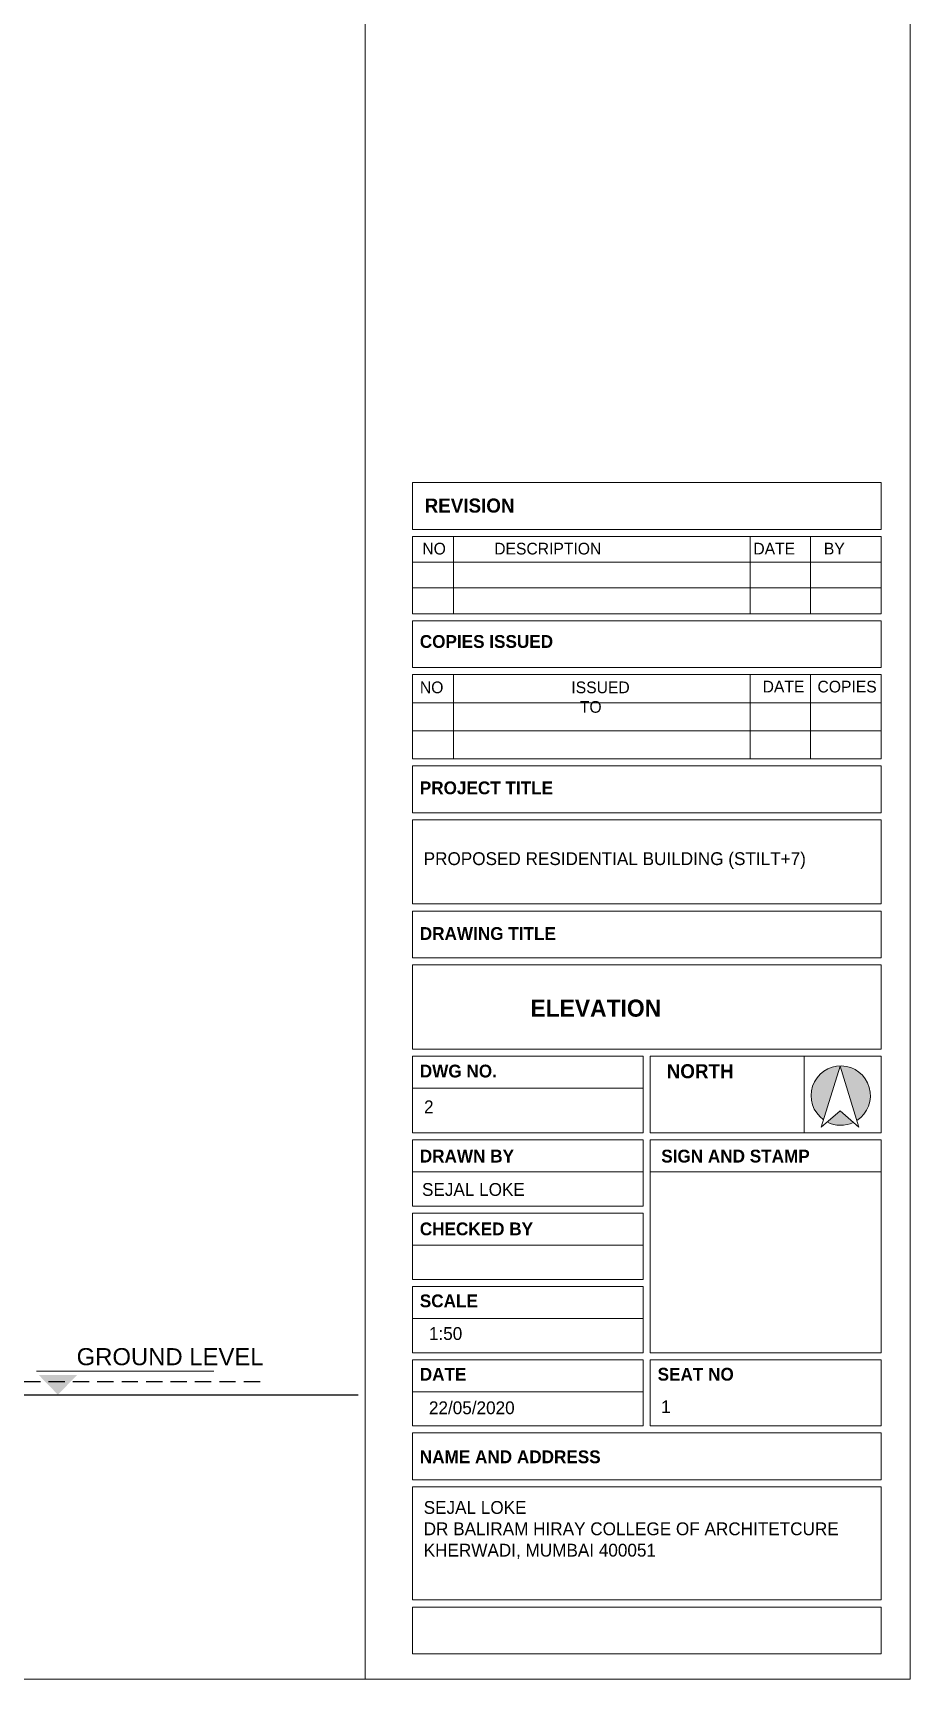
# Model space of a CAD drawing. Header units: millimetres. Extents: x -1932176 to 78768, y -1967 to 1266654.
# Drawn here: x -496613 to -486342, y 432718 to 451987 of the extents above; entities that cross this region are included whole.
import ezdxf

# ---------------------------------------------------------------- set-up
doc = ezdxf.new("R2010")
doc.units = ezdxf.units.MM
doc.linetypes.add('DASHED2', pattern=[9.525, 6.35, -3.175])
doc.layers.add('NAMES', color=252, linetype='Continuous', lineweight=15)
doc.layers.add('SHEET', color=7, linetype='Continuous', lineweight=13)
doc.styles.add('20 scale', font='ARIALN.TTF', dxfattribs={"height": 0.2})
doc.styles.get("Standard").update_dxf_attribs({"font": 'arial.ttf'})

msp = doc.modelspace()

# ---------------------------------------------------------------- hatches: boundary and pattern name
at = {"layer": 'NAMES', "linetype": 'Continuous', "lineweight": 20, "ltscale": 2, "transparency": 33554687}
h = msp.add_hatch(color=7, dxfattribs=at)
h.dxf.hatch_style = 1
h.paths.add_polyline_path([(-496544.9833, 436277.04628), (-496320.50119, 436046.6292), (-496096.01909, 436277.04628)])
at = {"layer": 'SHEET', "linetype": 'ByBlock', "lineweight": 20, "transparency": 33554687}
h = msp.add_hatch(color=0, dxfattribs=at)
h.dxf.hatch_style = 1
h.paths.add_polyline_path([(-487162.54693, 439891.82727), (-486964.88841, 439256.2527, 3.231701641), (-487357.36968, 439265.37118)])
h.paths.add_polyline_path([(-487162.54693, 439368.33645), (-487314.23279, 439238.89247, 0.2347967333), (-487004.91381, 439233.81727)])

# ---------------------------------------------------------------- linework, layer by layer
at = {"linetype": 'DASHED2', "ltscale": 30}
msp.add_line((-493953.91048, 436196.6292), (-505377.75818, 436196.6292), dxfattribs=at)
at = {"ltscale": 30}
msp.add_line((-505536.21753, 436046.6292), (-492806.3608, 436046.6292), dxfattribs=at)
at = {"layer": 'NAMES', "color": 7, "linetype": 'Continuous', "lineweight": 20, "ltscale": 2}
msp.add_line((-496570.1219, 436320.36085), (-494496.18305, 436320.36085), dxfattribs=at)
at = {"layer": 'SHEET'}
msp.add_line((-492721.90119, 470324.34329), (-492721.90119, 432717.55515), dxfattribs=at)
at = {"layer": 'SHEET', "color": 18, "linetype": 'Continuous', "lineweight": 9, "ltscale": 2.5, "true_color": 0x000000}
for p, q in [((-486682.18045, 446723.15866), (-486682.18045, 446187.00518)), ((-486682.18045, 446174.45311), (-486682.18045, 446723.15866)), ((-492169.23589, 446092.14728), (-486682.18045, 446092.14728)), ((-492169.23589, 446092.14728), (-492169.23589, 445188.63142)), ((-491690.33, 446092.14728), (-491690.33, 445188.63142)), ((-488213.668, 446092.14728), (-488213.668, 445188.63142)), ((-487510.04738, 446092.14728), (-487510.04738, 445188.63142)), ((-486682.18045, 446092.14728), (-486682.18045, 445188.63142)), ((-492169.23589, 445790.97533), (-486682.18045, 445790.97533)), ((-492169.23589, 445489.80337), (-486682.18045, 445489.80337)), ((-486682.18045, 445188.63142), (-492169.23589, 445188.63142)), ((-486682.18045, 445106.32559), (-486682.18045, 444557.62004)), ((-492169.23589, 443489.49252), (-492169.23589, 444475.31421)), ((-492169.23589, 444475.31421), (-486682.18045, 444475.31421)), ((-491690.33, 444475.31421), (-491690.33, 443489.49252)), ((-488213.668, 444475.31421), (-488213.668, 443489.49252)), ((-487510.04738, 444475.31421), (-487510.04738, 443489.49252)), ((-486682.18045, 444475.31421), (-486682.18045, 443489.49252)), ((-492169.23589, 444146.70698), (-486682.18045, 444146.70698)), ((-492169.23589, 443818.09975), (-486682.18045, 443818.09975)), ((-486682.18045, 443489.49252), (-492169.23589, 443489.49252)), ((-489466.86108, 439110.32756), (-489466.86108, 440008.90888)), ((-489384.55525, 439110.32756), (-489384.55525, 440008.90888)), ((-487580.76177, 440008.90888), (-487580.76177, 439110.32756)), ((-489466.86108, 438252.89715), (-489466.86108, 439028.02173)), ((-489384.55525, 436538.03632), (-489384.55525, 439028.02173)), ((-489466.86108, 437395.46673), (-489466.86108, 438170.59131)), ((-489466.86108, 436538.03632), (-489466.86108, 437313.1609)), ((-489466.86108, 435680.60591), (-489466.86108, 436455.73049)), ((-489384.55525, 436538.03632), (-486682.18045, 436538.03632)), ((-489384.55525, 435680.60591), (-489384.55525, 436455.73049)), ((-489384.55525, 436455.73049), (-486682.18045, 436455.73049)), ((-489384.55525, 435680.60591), (-486682.18045, 435680.60591)), ((-492169.23589, 433012.4472), (-490289.9194, 433012.4472)), ((-486682.18045, 433012.4472), (-492169.23589, 433012.4472))]:
    msp.add_line(p, q, dxfattribs=at)
at = {"layer": 'SHEET', "linetype": 'ByBlock', "lineweight": 20}
for p, q in [((-487384.16323, 439179.21602), (-487162.54693, 439891.82727)), ((-486940.93063, 439179.21602), (-487162.54693, 439891.82727)), ((-487384.16323, 439179.21602), (-487162.54693, 439368.33645)), ((-486940.93063, 439179.21602), (-487162.54693, 439368.33645))]:
    msp.add_line(p, q, dxfattribs=at)
at = {"layer": 'SHEET'}
msp.add_lwpolyline([(-536278.21256, 470324.34329), (-486342.45804, 470324.34329), (-486342.45804, 432717.55515), (-536278.21256, 432717.55515)], close=True, dxfattribs=at)
at = {"layer": 'SHEET', "color": 18, "linetype": 'Continuous', "lineweight": 9, "ltscale": 2.5, "true_color": 0x000000}
for points in [[(-486682.18045, 446174.45311), (-492169.23589, 446174.45311), (-492169.23589, 446723.15866), (-486682.18045, 446723.15866)], [(-490289.9194, 445106.32559), (-492169.23589, 445106.32559)], [(-492169.23589, 444557.62004), (-492169.23589, 445106.32559)], [(-486682.18045, 444557.62004), (-492169.23589, 444557.62004), (-492169.23589, 445106.32559), (-486682.18045, 445106.32559)], [(-492169.23589, 443489.49252), (-492169.23589, 444475.31421)], [(-486682.18045, 443407.18668), (-492169.23589, 443407.18668)], [(-492169.23589, 442858.48114), (-492169.23589, 443407.18668)], [(-492169.23589, 441790.35361), (-492169.23589, 442776.17531)], [(-486682.18045, 441708.04778), (-492169.23589, 441708.04778)], [(-492169.23589, 441159.34224), (-492169.23589, 441708.04778)], [(-492169.23589, 440091.21471), (-492169.23589, 441077.03641)], [(-489466.86108, 439634.44107), (-492169.23589, 439634.44107), (-492169.23589, 440008.90888), (-489466.86108, 440008.90888)], [(-489384.55525, 440008.90888), (-486682.18045, 440008.90888)], [(-486682.18045, 440008.90888), (-486682.18045, 439110.32756)], [(-489466.86108, 439110.32756), (-492169.23589, 439110.32756), (-492169.23589, 439634.44107), (-489466.86108, 439634.44107)], [(-489466.86108, 438653.55392), (-492169.23589, 438653.55392), (-492169.23589, 439028.02173), (-489466.86108, 439028.02173)], [(-486682.18045, 439110.32756), (-489384.55525, 439110.32756)], [(-489384.55525, 439028.02173), (-486682.18045, 439028.02173)], [(-486682.18045, 439028.02173), (-486682.18045, 436538.03632)], [(-489466.86108, 438252.89715), (-492169.23589, 438252.89715), (-492169.23589, 438653.55392), (-489466.86108, 438653.55392)], [(-489384.55525, 438653.55392), (-486682.18045, 438653.55392)], [(-489466.86108, 437796.12351), (-492169.23589, 437796.12351), (-492169.23589, 438170.59131), (-489466.86108, 438170.59131)], [(-489466.86108, 437395.46673), (-492169.23589, 437395.46673), (-492169.23589, 437796.12351), (-489466.86108, 437796.12351)], [(-489466.86108, 436938.6931), (-492169.23589, 436938.6931), (-492169.23589, 437313.1609), (-489466.86108, 437313.1609)], [(-489466.86108, 436538.03632), (-492169.23589, 436538.03632), (-492169.23589, 436938.6931), (-489466.86108, 436938.6931)], [(-489466.86108, 436081.26268), (-492169.23589, 436081.26268), (-492169.23589, 436455.73049), (-489466.86108, 436455.73049)], [(-486682.18045, 436455.73049), (-486682.18045, 435680.60591)], [(-489466.86108, 435680.60591), (-492169.23589, 435680.60591), (-492169.23589, 436081.26268), (-489466.86108, 436081.26268)], [(-486682.18045, 435598.30008), (-492169.23589, 435598.30008)]]:
    msp.add_lwpolyline(points, dxfattribs=at)
for points in [[(-492169.23589, 443407.18668), (-486682.18045, 443407.18668), (-486682.18045, 442858.48114), (-492169.23589, 442858.48114)], [(-492169.23589, 442776.17531), (-486682.18045, 442776.17531), (-486682.18045, 441790.35361), (-492169.23589, 441790.35361)], [(-492169.23589, 441708.04778), (-486682.18045, 441708.04778), (-486682.18045, 441159.34224), (-492169.23589, 441159.34224)], [(-492169.23589, 441077.03641), (-486682.18045, 441077.03641), (-486682.18045, 440091.21471), (-492169.23589, 440091.21471)], [(-492169.23589, 435598.30008), (-486682.18045, 435598.30008), (-486682.18045, 435049.59453), (-492169.23589, 435049.59453)], [(-492169.23589, 434967.2887), (-486682.18045, 434967.2887), (-486682.18045, 433643.45858), (-492169.23589, 433643.45858)], [(-492169.23589, 433561.15275), (-486682.18045, 433561.15275), (-486682.18045, 433012.4472), (-492169.23589, 433012.4472)]]:
    msp.add_lwpolyline(points, close=True, dxfattribs=at)
at = {"layer": 'SHEET', "linetype": 'ByBlock', "lineweight": 20}
for start, end in [(303.056834928, 234.281348043), (242.632966002, 295.487021518)]:
    msp.add_arc((-487154.46738, 439547.54572), 347.55116, start, end, dxfattribs=at)

# ---------------------------------------------------------------- texts
at = {"layer": 'NAMES', "color": 7, "linetype": 'Continuous', "lineweight": 20, "ltscale": 2}
msp.add_text('GROUND LEVEL', height=200, rotation=360, dxfattribs=at).set_placement((-496101.08973, 436391.58053))
at = {"layer": 'SHEET', "color": 18, "linetype": 'Continuous', "lineweight": 9, "ltscale": 50, "true_color": 0x000000, "attachment_point": 1, "style": '20 scale'}
for s, width, heights, insert, char_height in [('{\\fCentury Gothic|b1|i0|c0|p34;REVISION  }', 66.4831048, [6.59764], (-492026.17555, 446536.46954), 164.6116632), ('\\pi-135.47;{\\fCentury Gothic|b0|i0|c0|p34;NO}', 8.7279214, [4.14976], (-491917.91995, 446018.67469), 137.176386), ('\\pi-565.24;{\\fCentury Gothic|b0|i0|c0|p34;DESCRIPTION}', 34.9161875, [4.14976], (-490646.47966, 446018.67469), 137.176386), ('\\pi-215.3;{\\fCentury Gothic|b0|i0|c0|p34;DATE}', 12.8232824, [4.14976], (-487962.35206, 446018.67469), 137.176386), ('\\pi-93.109;{\\fCentury Gothic|b0|i0|c0|p34;BY}', 13.5326087, [4.14976], (-487258.73144, 446018.67469), 137.176386), ('\\pi-135.47;{\\fCentury Gothic|b0|i0|c0|p34;NO}', 8.7279214, [4.14976], (-491946.32699, 444394.8003), 137.176386), ('\\pi-215.3;{\\fCentury Gothic|b0|i0|c0|p34;DATE}', 12.8232824, [4.14976], (-487853.78219, 444403.62481), 137.176386), ('\\pi-319.39;{\\fCentury Gothic|b0|i0|c0|p34;COPIES}', 13.5326087, [4.14976], (-487107.16026, 444403.62481), 137.176386), ('{\\fCentury Gothic|b1|i0|c0|p34;NORTH}', 30.7331048, [4.78312], (-489191.92915, 439915.17218), 164.6116632), ('{\\fCentury Gothic|b0|i0|c0|p34;2}', 689.9624133, [4.78312], (-492033.33883, 439490.59541), 150), ('{\\fCentury Gothic|b0|i0|c0|p34;SEJAL LOKE}', 2212.0658659, [4.78312], (-492057.22323, 438523.75754), 150), ('{\\fCentury Gothic|b0|i0|c0|p34;1:50}', 30.7331048, [4.78312], (-491976.26189, 436837.37736), 150), ('{\\fCentury Gothic|b0|i0|c0|p34;22/05/2020}', 1240.2372357, [4.78312], (-491976.26189, 435968.31604), 150), ('{\\fCentury Gothic|b0|i0|c0|p34;1}', 689.9624133, [4.78312], (-489257.10721, 435980.58294), 150)]:
    msp.add_mtext_dynamic_manual_height_columns(s, width=width, gutter_width=1125, heights=heights, dxfattribs=dict(at, insert=insert, char_height=char_height))
at = {"layer": 'SHEET', "linetype": 'ByBlock', "lineweight": 20, "attachment_point": 1}
for s, width, insert, char_height in [('{\\fCentury Gothic|b1|i0|c0|p34;COPIES ISSUED}', 2437.1509055, (-492083.08987, 444938.16667), 150), ('{\\fCentury Gothic|b1|i0|c0|p34;PROJECT TITLE}', 2437.1509055, (-492083.08987, 443224.83208), 150), ('{\\fCentury Gothic|b0|i0|c0|p34;PROPOSED RESIDENTIAL BUILDING (STILT+7)}', 4907.5748606, (-492037.59957, 442396.0167), 150), ('{\\fCentury Gothic|b1|i0|c0|p34;DRAWING TITLE}', 2437.1509055, (-492083.08987, 441519.8078), 150), ('{\\fCentury Gothic|b1|i0|c0|p34;ELEVATION }', 4907.5748606, (-490787.77503, 440671.35795), 200), ('{\\fCentury Gothic|b1|i0|c0|p34;DWG NO.}', 2437.1509055, (-492083.08987, 439909.88766), 150), ('{\\fCentury Gothic|b1|i0|c0|p34;DRAWN BY}', 2437.1509055, (-492083.08987, 438914.16936), 150), ('{\\fCentury Gothic|b1|i0|c0|p34;SIGN AND STAMP}', 2437.1509055, (-489255.87632, 438914.16936), 150), ('{\\fCentury Gothic|b1|i0|c0|p34;CHECKED BY}', 2437.1509055, (-492083.08987, 438062.23714), 150), ('{\\fCentury Gothic|b1|i0|c0|p34;SCALE}', 2437.1509055, (-492083.08987, 437219.72648), 150), ('{\\fCentury Gothic|b1|i0|c0|p34;DATE}', 2437.1509055, (-492083.08987, 436360.81521), 150), ('{\\fCentury Gothic|b1|i0|c0|p34;SEAT NO }', 2437.1509055, (-489298.40924, 436360.81521), 150), ('{\\fCentury Gothic|b1|i0|c0|p34;NAME AND ADDRESS}', 2437.1509055, (-492083.08987, 435394.46433), 150), ('{\\fCentury Gothic|b0|i0|c0|p34;SEJAL LOKE\\PDR BALIRAM HIRAY COLLEGE OF ARCHITETCURE \\PKHERWADI, MUMBAI 400051}', 4907.5748606, (-492037.59957, 434801.50531), 150)]:
    msp.add_mtext_dynamic_manual_height_columns(s, width=width, gutter_width=57.3737, heights=[0], dxfattribs=dict(at, insert=insert, char_height=char_height))
at = {"layer": 'SHEET', "color": 18, "linetype": 'Continuous', "lineweight": 9, "ltscale": 50, "true_color": 0x000000}
note = msp.add_mtext_dynamic_manual_height_columns('\\pi-271.72;{\\fCentury Gothic|b0|i0|c0|p34;ISSUED }', width=34.9161875, gutter_width=430.8795, heights=[4.14976, 0], dxfattribs=dict(at, insert=(-490674.8867, 444394.8003), char_height=137.176386, attachment_point=1, style='20 scale'))
for column, words in zip(note.columns.linked_columns, ['\\pi-99.249;{\\fCentury Gothic|b0|i0|c0|p34;TO}']):
    column.text = words

doc.saveas('drawing.dxf')
